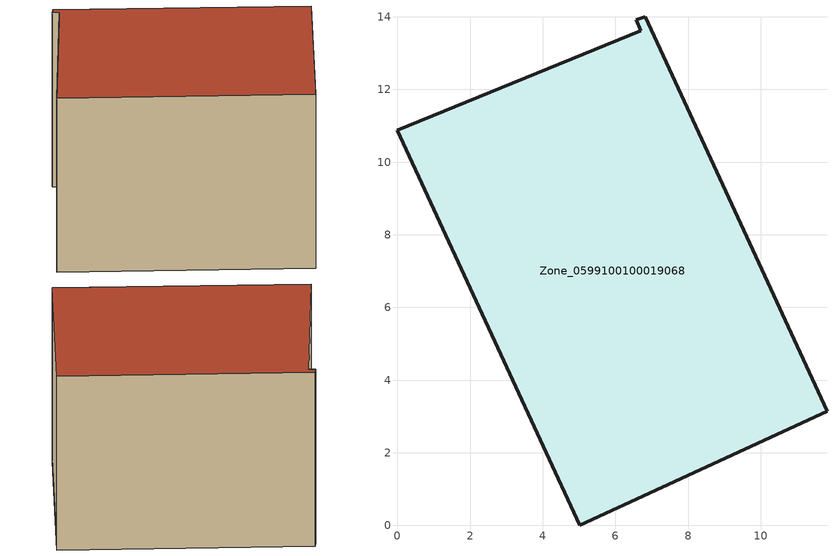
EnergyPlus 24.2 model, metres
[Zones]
Zone_0599100100019068
 floor ground (C_G): 6.82,14.01 11.82,3.14 5.01,0 0,10.88 6.7,13.62 6.58,13.92 z0
 wall outside (C_F): 5.01,0 11.82,3.14 6.82,14.01 6.58,13.92 6.7,13.62 0,10.88 5.01,0 z0:9.6
 roof outside (C_R): 11.82,3.14 6.82,14.01 6.58,13.92 6.7,13.62 0,10.88 5.01,0 z9.6
[BUILDING]
Pand.0599100100019068: North Axis=0; Terrain=City; Loads Convergence Tolerance Value=0.04; Temperature Convergence Tolerance Value=0.4; Solar Distribution=FullExterior; Maximum Number of Warmup Days=25; Minimum Number of Warmup Days=1
[Site:Location]
Rotterdam.The.Hague.AP_ZH_NLD Design_Conditions: Latitude=51.96; Longitude=4.45; Time Zone=1; Elevation=-4.5
[SITE:GROUNDTEMPERATURE:BUILDINGSURFACE]
18, 18, 18, 18, 18, 18, 18, 18, 18, 18, 18, 18
[MATERIAL] Thermal Absorptance=0.9; Solar Absorptance=0.7; Visible Absorptance=0.7
Name | Roughness | Thickness | Conductivity | Density | Specific Heat
G.TC.2015-2018 | MediumSmooth | 0.15 | 0.0428571 | 540 | 1210
F.TC.2015-2018 | Rough | 0.3 | 0.0666667 | 1920 | 840
R.TC.2015-2018 | MediumRough | 0.2 | 0.0333333 | 1500 | 1000
[CONSTRUCTION]
C_G: G.TC.2015-2018
C_F: F.TC.2015-2018
C_R: R.TC.2015-2018
[ZONE]
Zone_0599100100019068: Type=1; Multiplier=1; Ceiling Height=Autocalculate; Volume=Autocalculate; Floor Area=autocalculate; Part of Total Floor Area=Yes
[ZONEINFILTRATION:DESIGNFLOWRATE]
Infil_Zone_0599100100019068: Zone or ZoneList or Space or SpaceList=Zone_0599100100019068; Schedule=AlwaysOn; Design Flow Rate Calculation Method=Flow/Area; Flow Rate per Floor Area=0.0015; Constant Term Coefficient=1; Temperature Term Coefficient=0; Velocity Term Coefficient=0; Velocity Squared Term Coefficient=0
[HVACTEMPLATE:ZONE:IDEALLOADSAIRSYSTEM]
Zone_0599100100019068: Maximum Heating Supply Air Temperature=50; Minimum Cooling Supply Air Temperature=13; Maximum Heating Supply Air Humidity Ratio=0.0156; Minimum Cooling Supply Air Humidity Ratio=0.0077; Heating Limit=NoLimit; Cooling Limit=NoLimit; Dehumidification Control Type=ConstantSensibleHeatRatio; Cooling Sensible Heat Ratio=0.7; Dehumidification Setpoint=60; Humidification Control Type=None; Humidification Setpoint=30; Outdoor Air Method=None; Outdoor Air Flow Rate per Person=0.00944; Outdoor Air Flow Rate per Zone Floor Area=0; Outdoor Air Flow Rate per Zone=0; Demand Controlled Ventilation Type=None; Outdoor Air Economizer Type=NoEconomizer; Heat Recovery Type=None; Sensible Heat Recovery Effectiveness=0.7; Latent Heat Recovery Effectiveness=0.65
[ZONECONTROL:THERMOSTAT]
ThermostatControl_Zone_0599100100019068: Zone or ZoneList=Zone_0599100100019068; Control Type Schedule=DualSetpointControlType; Control 1=Thermostat_Zone_0599100100019068; Temperature Difference Between Cutout And Setpoint=0
[THERMOSTATSETPOINT:DUALSETPOINT]
Thermostat_Zone_0599100100019068: Heating Setpoint Temperature Schedule=HeatingSetpoint_Zone_0599100100019068; Cooling Setpoint Temperature Schedule=CoolingSetpoint_Zone_0599100100019068
[SCHEDULE:COMPACT]
HeatingSetpoint_Zone_0599100100019068: Through: 12/31, For: AllDays, Until: 24:00, 21
CoolingSetpoint_Zone_0599100100019068: Through: 12/31, For: AllDays, Until: 24:00, 24
DualSetpointControlType: Through: 12/31, For: AllDays, Until: 24:00, 4
AlwaysOn: Through: 12/31, For: AllDays, Until: 24:00, 1
